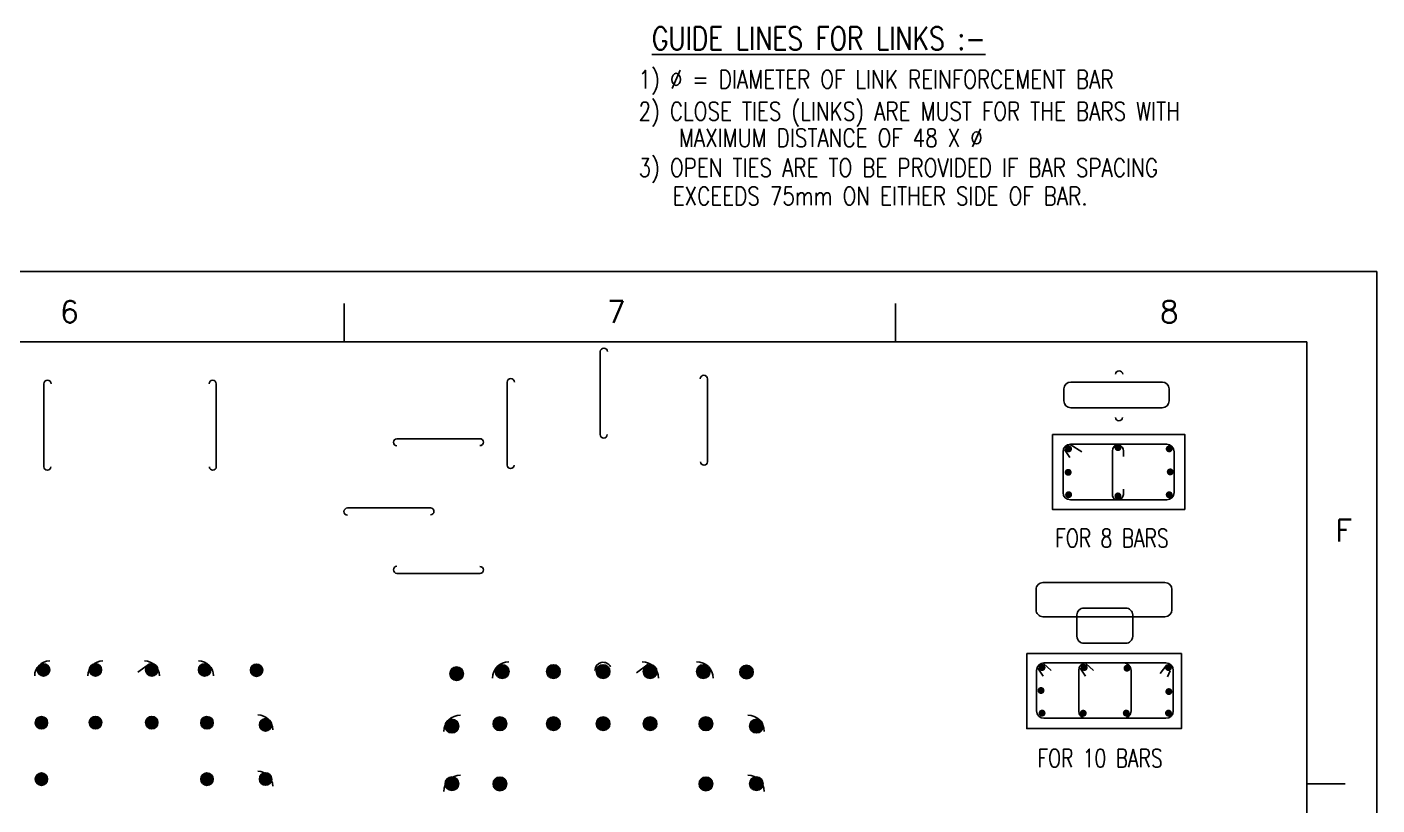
# Model space of a CAD drawing. Header units: inches. Extents: x -19163 to 40358, y -30294 to 16877.
# Drawn here: x 21852 to 40318, y 6231 to 16877 of the extents above; entities that cross this region are included whole.
import ezdxf

# ---------------------------------------------------------------- set-up
doc = ezdxf.new("R2010")
doc.units = ezdxf.units.IN
doc.header["$MEASUREMENT"] = 0
for name, color, linetype in [('FRAME', 6, 'Continuous'), ('LINE WORK', 4, 'Continuous'), ('REINF', 6, 'Continuous'), ('sheet', 1, 'Continuous'), ('STIRRUPS', 5, 'Continuous'), ('SUB TITLE', 3, 'Continuous'), ('TEXT', 4, 'Continuous')]:
    doc.layers.add(name, color=color, linetype=linetype)
doc.styles.add('ROMANS', font='romans.shx', dxfattribs={"width": 0.75, "height": 250})

msp = doc.modelspace()

# ---------------------------------------------------------------- hatches: boundary and pattern name
at = {"layer": 'REINF'}
h = msp.add_hatch(dxfattribs=at)
h.set_pattern_fill('ANSI31', color=256, scale=19.43229750000001, style=0)
h.set_pattern_definition([(44.99999999524189, (-711819.1974976578, 7551.037191143468), (-1.71758866717937, 1.717588667019299), [])])
h.paths.add_polyline_path([(22162.14864828551, 8080.50080361997, 1.000000000000004), (21992.88163528339, 8080.50080361997, 1.000000000000004)])
h = msp.add_hatch(dxfattribs=at)
h.set_pattern_fill('ANSI31', color=256, scale=19.43229750000001, style=0)
h.set_pattern_definition([(44.99999999528904, (-711108.2941537816, 7551.037191143468), (-1.71758866717937, 1.7175886670193), [])])
h.paths.add_polyline_path([(22873.05199216228, 8080.50080361997, 1.000000000000004), (22703.78497916016, 8080.50080361997, 1.000000000000004)])
h = msp.add_hatch(dxfattribs=at)
h.set_pattern_fill('ANSI31', color=256, scale=19.43229750000001, style=0)
h.set_pattern_definition([(44.99999999557794, (-710338.7690436303, 7551.037191143468), (-1.717588667179371, 1.717588667019299), [])])
h.paths.add_polyline_path([(23642.5771023138, 8080.50080361997, 1.000000000000004), (23473.31008931168, 8080.50080361997, 1.000000000000004)])
h = msp.add_hatch(dxfattribs=at)
h.set_pattern_fill('ANSI31', color=256, scale=19.43229750000001, style=0)
h.set_pattern_definition([(44.99999999557794, (-709615.1200653431, 7551.037191143468), (-1.717588667179371, 1.717588667019299), [])])
h.paths.add_polyline_path([(24366.22608060078, 8080.50080361997, 1.000000000000004), (24196.95906759865, 8080.50080361997, 1.000000000000004)])
h = msp.add_hatch(dxfattribs=at)
h.set_pattern_fill('ANSI31', color=256, scale=19.43229750000001, style=0)
h.set_pattern_definition([(44.99999999512103, (-708904.6957620353, 7545.901055337094), (-1.71758866717937, 1.7175886670193), [])])
h.paths.add_polyline_path([(25076.65038390913, 8075.364667813637, 1.000000000000004), (24907.383370907, 8075.364667813637, 1.000000000000004)])
h = msp.add_hatch(dxfattribs=at)
h.set_pattern_fill('ANSI31', color=256, scale=21.37552725000001, style=0)
h.set_pattern_definition([(44.99999999528904, (-778934.6104841315, 7474.453967440213), (-1.889347533960972, 1.88934753373178), [])])
h.paths.add_polyline_path([(28444.87027640583, 8056.863941164437, 1.000000000000004), (28258.67656210351, 8056.863941164437, 1.000000000000004)])
h = msp.add_hatch(dxfattribs=at)
h.set_pattern_fill('ANSI31', color=256, scale=21.37552725000001, style=0)
h.set_pattern_definition([(44.99999999540992, (-778234.2353919132, 7474.453967440213), (-1.889347533960972, 1.88934753373178), [])])
h.paths.add_polyline_path([(29145.24536862444, 8056.863941164437, 1.000000000000004), (28959.05165432208, 8056.863941164437, 1.000000000000004)])
h = msp.add_hatch(dxfattribs=at)
h.set_pattern_fill('ANSI31', color=256, scale=21.37552725000001, style=0)
h.set_pattern_definition([(44.99999999524189, (-777554.0805081982, 7474.453967440213), (-1.889347533960972, 1.88934753373178), [])])
h.paths.add_polyline_path([(29825.40025233964, 8056.863941164437, 1.000000000000004), (29639.20653803728, 8056.863941164437, 1.000000000000004)])
h = msp.add_hatch(dxfattribs=at)
h.set_pattern_fill('ANSI31', color=256, scale=21.37552725000001, style=0)
h.set_pattern_definition([(44.99999999540992, (-776911.6493521462, 7474.453967440213), (-1.889347533960972, 1.88934753373178), [])])
h.paths.add_polyline_path([(30467.83140839169, 8056.863941164437, 1.000000000000004), (30281.63769408937, 8056.863941164437, 1.000000000000004)])
h = msp.add_hatch(dxfattribs=at)
h.set_pattern_fill('ANSI31', color=256, scale=21.37552725000001, style=0)
h.set_pattern_definition([(44.99999999557794, (-776183.650964402, 7474.453967440213), (-1.889347533960972, 1.88934753373178), [])])
h.paths.add_polyline_path([(31195.82979613585, 8056.863941164437, 1.000000000000004), (31009.63608183349, 8056.863941164437, 1.000000000000004)])
h = msp.add_hatch(dxfattribs=at)
h.set_pattern_fill('ANSI31', color=256, scale=21.37552725000001, style=0)
h.set_pattern_definition([(44.99999999512103, (-775592.6275982035, 7468.804218053237), (-1.889347533960972, 1.88934753373178), [])])
h.paths.add_polyline_path([(31786.85316233475, 8051.214191777416, 1.000000000000004), (31600.65944803243, 8051.214191777416, 1.000000000000004)])
h = msp.add_hatch(dxfattribs=at)
h.set_pattern_fill('ANSI31', color=256, scale=21.37552725000001, style=0)
h.set_pattern_definition([(44.99999999555951, (-779558.0068911238, 7445.437221630637), (-1.889347533960972, 1.88934753373178), [])])
h.paths.add_polyline_path([(27821.47386941345, 8027.847195354861, 1.000000000000004), (27635.28015511113, 8027.847195354861, 1.000000000000004)])
h = msp.add_hatch(dxfattribs=at)
h.set_pattern_fill('ANSI31', color=256, scale=19.43229750000001, style=0)
h.set_pattern_definition([(44.99999999528904, (-711847.3736376971, 6828.138725935849), (-1.71758866717937, 1.7175886670193), [])])
h.paths.add_polyline_path([(22133.97250824722, 7357.602338412397, 1.000000000000004), (21964.70549524509, 7357.602338412397, 1.000000000000004)])
h = msp.add_hatch(dxfattribs=at)
h.set_pattern_fill('ANSI31', color=256, scale=19.43229750000001, style=0)
h.set_pattern_definition([(44.99999999557794, (-711108.2183261438, 6828.605647372632), (-1.717588667179371, 1.717588667019299), [])])
h.paths.add_polyline_path([(22873.12781980029, 7358.06925984918, 1.000000000000004), (22703.86080679817, 7358.06925984918, 1.000000000000004)])
h = msp.add_hatch(dxfattribs=at)
h.set_pattern_fill('ANSI31', color=256, scale=19.43229750000001, style=0)
h.set_pattern_definition([(44.99999999524189, (-710338.6734328666, 6828.605647372632), (-1.71758866717937, 1.717588667019299), [])])
h.paths.add_polyline_path([(23642.67271307725, 7358.06925984918, 1.000000000000004), (23473.40570007512, 7358.06925984918, 1.000000000000004)])
h = msp.add_hatch(dxfattribs=at)
h.set_pattern_fill('ANSI31', color=256, scale=19.43229750000001, style=0)
h.set_pattern_definition([(44.99999999524189, (-709583.2319015925, 6828.138725935849), (-1.71758866717937, 1.717588667019299), [])])
h.paths.add_polyline_path([(24398.11424435141, 7357.602338412397, 1.000000000000004), (24228.84723134929, 7357.602338412397, 1.000000000000004)])
h = msp.add_hatch(dxfattribs=at)
h.set_pattern_fill('ANSI31', color=256, scale=19.43229750000001, style=0)
h.set_pattern_definition([(44.99999999528904, (-708782.044278043, 6798.722675407788), (-1.71758866717937, 1.7175886670193), [])])
h.paths.add_polyline_path([(25199.30186790105, 7328.18628788429, 1.000000000000004), (25030.03485489892, 7328.18628788429, 1.000000000000004)])
h = msp.add_hatch(dxfattribs=at)
h.set_pattern_fill('ANSI31', color=256, scale=21.37552725000001, style=0)
h.set_pattern_definition([(44.99999999540992, (-779622.2824827961, 6728.526586176778), (-1.889347533960972, 1.88934753373178), [])])
h.paths.add_polyline_path([(27757.19827774181, 7310.936559901046, 1.000000000000004), (27571.0045634395, 7310.936559901046, 1.000000000000004)])
h = msp.add_hatch(dxfattribs=at)
h.set_pattern_fill('ANSI31', color=256, scale=21.37552725000001, style=0)
h.set_pattern_definition([(44.999999995271, (-778965.604238175, 6760.884241757606), (-1.889347533960972, 1.88934753373178), [])])
h.paths.add_polyline_path([(28413.8765223637, 7343.294215481882, 1.000000000000004), (28227.68280806129, 7343.294215481882, 1.000000000000004)])
h = msp.add_hatch(dxfattribs=at)
h.set_pattern_fill('ANSI31', color=256, scale=21.37552725000001, style=0)
h.set_pattern_definition([(44.99999999540992, (-778234.1519815117, 6761.397855338118), (-1.889347533960972, 1.88934753373178), [])])
h.paths.add_polyline_path([(29145.32877902628, 7343.807829062388, 1.000000000000004), (28959.13506472392, 7343.807829062388, 1.000000000000004)])
h = msp.add_hatch(dxfattribs=at)
h.set_pattern_fill('ANSI31', color=256, scale=21.37552725000001, style=0)
h.set_pattern_definition([(44.99999999540992, (-777553.9970977968, 6761.397855338118), (-1.889347533960972, 1.88934753373178), [])])
h.paths.add_polyline_path([(29825.48366274148, 7343.807829062388, 1.000000000000004), (29639.28994843912, 7343.807829062388, 1.000000000000004)])
h = msp.add_hatch(dxfattribs=at)
h.set_pattern_fill('ANSI31', color=256, scale=21.37552725000001, style=0)
h.set_pattern_definition([(44.99999999524189, (-776911.5441803059, 6761.397855338118), (-1.889347533960972, 1.88934753373178), [])])
h.paths.add_polyline_path([(30467.93658023156, 7343.807829062388, 1.000000000000004), (30281.74286592919, 7343.807829062388, 1.000000000000004)])
h = msp.add_hatch(dxfattribs=at)
h.set_pattern_fill('ANSI31', color=256, scale=21.37552725000001, style=0)
h.set_pattern_definition([(44.99999999528942, (-776148.5739842762, 6760.884241757606), (-1.889347533960972, 1.88934753373178), [])])
h.paths.add_polyline_path([(31230.90677626158, 7343.294215481882, 1.000000000000004), (31044.71306195922, 7343.294215481882, 1.000000000000004)])
h = msp.add_hatch(dxfattribs=at)
h.set_pattern_fill('ANSI31', color=256, scale=21.37552725000001, style=0)
h.set_pattern_definition([(44.99999999516819, (-775457.7109658123, 6728.526586176778), (-1.889347533960972, 1.88934753373178), [])])
h.paths.add_polyline_path([(31921.76979472586, 7310.936559901046, 1.000000000000004), (31735.57608042354, 7310.936559901046, 1.000000000000004)])
h = msp.add_hatch(dxfattribs=at)
h.set_pattern_fill('ANSI31', color=256, scale=19.43229750000001, style=0)
h.set_pattern_definition([(44.99999999512103, (-711847.3736376971, 6055.514485781964), (-1.71758866717937, 1.7175886670193), [])])
h.paths.add_polyline_path([(22133.97250824722, 6584.978098258415, 1.000000000000004), (21964.70549524509, 6584.978098258415, 1.000000000000004)])
h = msp.add_hatch(dxfattribs=at)
h.set_pattern_fill('ANSI31', color=256, scale=19.43229750000001, style=0)
h.set_pattern_definition([(44.99999999524189, (-709583.2319015925, 6055.514485781964), (-1.71758866717937, 1.717588667019299), [])])
h.paths.add_polyline_path([(24398.11424435141, 6584.978098258415, 1.000000000000004), (24228.84723134929, 6584.978098258415, 1.000000000000004)])
h = msp.add_hatch(dxfattribs=at)
h.set_pattern_fill('ANSI31', color=256, scale=19.43229750000001, style=0)
h.set_pattern_definition([(44.99999999540992, (-708782.044278043, 6057.755708679332), (-1.71758866717937, 1.7175886670193), [])])
h.paths.add_polyline_path([(25199.30186790105, 6587.219321155789, 1.000000000000004), (25030.03485489892, 6587.219321155789, 1.000000000000004)])
h = msp.add_hatch(dxfattribs=at)
h.set_pattern_fill('ANSI31', color=256, scale=21.37552725000001, style=0)
h.set_pattern_definition([(44.99999999539186, (-779622.2824827961, 5940.669118124117), (-1.889347533960972, 1.88934753373178), [])])
h.paths.add_polyline_path([(27757.19827774181, 6523.079091848303, 1.000000000000004), (27571.0045634395, 6523.079091848303, 1.000000000000004)])
h = msp.add_hatch(dxfattribs=at)
h.set_pattern_fill('ANSI31', color=256, scale=21.37552725000001, style=0)
h.set_pattern_definition([(44.99999999527063, (-778965.604238175, 5938.203772936977), (-1.889347533960972, 1.88934753373178), [])])
h.paths.add_polyline_path([(28413.8765223637, 6520.613746661201, 1.000000000000004), (28227.68280806129, 6520.613746661201, 1.000000000000004)])
h = msp.add_hatch(dxfattribs=at)
h.set_pattern_fill('ANSI31', color=256, scale=21.37552725000001, style=0)
h.set_pattern_definition([(44.99999999528904, (-776148.5739842762, 5938.203772936977), (-1.889347533960972, 1.88934753373178), [])])
h.paths.add_polyline_path([(31230.90677626158, 6520.613746661201, 1.000000000000004), (31044.71306195922, 6520.613746661201, 1.000000000000004)])
h = msp.add_hatch(dxfattribs=at)
h.set_pattern_fill('ANSI31', color=256, scale=21.37552725000001, style=0)
h.set_pattern_definition([(44.99999999528942, (-775457.7109658123, 5940.669118124117), (-1.889347533960972, 1.88934753373178), [])])
h.paths.add_polyline_path([(31921.76979472586, 6523.079091848303, 1.000000000000004), (31735.57608042354, 6523.079091848303, 1.000000000000004)])

# ---------------------------------------------------------------- linework, layer by layer
at = {"layer": 'FRAME'}
for points in [[(40317.96768969687, 13528.99413790785), (40317.96768969687, -30253.74110747651), (-19082.03231030322, -30253.74110747651), (-19082.03231030322, 13528.99413790785)], [(-17162.03231030314, 12568.24324137094), (39357.96768969683, 12568.24324137094), (39357.96768969683, -29293.74110747652), (-17162.03231030314, -29293.74110747652)]]:
    msp.add_lwpolyline(points, close=True, dxfattribs=at)
at = {"layer": 'LINE WORK'}
for points in [[(35877.76638698581, 11302.76416673525), (37688.28640651712, 11302.76416673525), (37688.28640651712, 10275.630832412), (35877.76638698581, 10275.630832412)], [(35527.14570721457, 8302.826514086353), (37643.18638228744, 8302.826514086353), (37643.18638228744, 7276.258847122898), (35527.14570721457, 7276.258847122898)]]:
    msp.add_lwpolyline(points, close=True, dxfattribs=at)
at = {"layer": 'REINF', "const_width": 47.5}
for points in [[(36123.16890033142, 11104.65032906733, -1), (36075.66890033142, 11104.65032906733, -1)], [(36798.33552237526, 11121.28460050623, -1), (36750.83552237527, 11121.28460050623, -1)], [(37499.73469253762, 11104.65032906733, -1), (37452.23469253758, 11104.65032906733, -1)], [(36117.51111041397, 10783.44075932902, -1), (36070.01111041398, 10783.44075932902, -1)], [(37513.87916733122, 10789.09854924647, -1), (37466.37916733123, 10789.09854924647, -1)], [(36123.16890033142, 10476.82196681905, -1), (36075.66890033142, 10476.82196681905, -1)], [(36798.33574550396, 10460.45654244291, 1), (36750.83574550392, 10460.45654244291, 1)], [(37499.73469253762, 10476.82196681905, -1), (37452.23469253758, 10476.82196681905, -1)], [(35760.42659412012, 8112.351755945082, -1), (35712.92659412013, 8112.351755945082, -1)], [(36337.52116569879, 8112.351755945082, -1), (36290.02116569875, 8112.351755945082, -1)], [(36921.81377850295, 8102.949811912248, -1), (36874.31377850296, 8102.949811912248, -1)], [(37489.38745441772, 8112.351755945082, -1), (37441.88745441772, 8112.351755945082, -1)], [(35746.07197672869, 7797.986907921603, -1), (35698.57197672871, 7797.986907921603, -1)], [(37494.32906121699, 7783.44522751915, -1), (37446.82906121696, 7783.44522751915, -1)], [(35760.42659412012, 7488.765561364852, -1), (35712.92659412013, 7488.765561364852, -1)], [(36323.37669090518, 7487.330334513325, -1), (36275.87669090519, 7487.330334513325, -1)], [(36912.29288283905, 7488.765561364852, -1), (36864.79288283906, 7488.765561364852, -1)], [(37489.38745441772, 7488.765561364852, -1), (37441.88745441772, 7488.765561364852, -1)]]:
    msp.add_lwpolyline(points, format="xyb", close=True, dxfattribs=at)
at = {"layer": 'REINF'}
for centre, radius in [((22077.51514178374, 8080.50080361997), 84.63350650108623), ((22788.41848566052, 8080.50080361997), 84.63350650099528), ((23557.94359581199, 8080.50080361997), 84.63350650104258), ((24281.59257409892, 8080.50080361997), 84.63350650108623), ((24992.01687740736, 8075.364667813637), 84.63350650099528), ((28351.77341925381, 8056.863941164437), 93.09685715115847), ((29052.14851147242, 8056.863941164437), 93.09685715120577), ((29732.30339518767, 8056.863941164437), 93.09685715120213), ((30374.73455123966, 8056.863941164437), 93.09685715120577), ((31102.73293898383, 8056.863941164437), 93.09685715120213), ((31693.75630518282, 8051.214191777416), 93.09685715115847), ((27728.37701226152, 8027.847195354861), 93.09685715115847), ((22049.3390017454, 7357.602338412397), 84.63350650108623), ((22788.49431329853, 7358.06925984918), 84.63350650103894), ((23558.03920657548, 7358.06925984918), 84.63350650104258), ((24313.48073784955, 7357.602338412397), 84.63350650112989), ((25114.66836139924, 7328.18628788429), 84.63350650103894), ((27664.10142058979, 7310.936559901046), 93.09685715115847), ((28320.77966521168, 7343.294215481882), 93.09685715115847), ((29052.23192187426, 7343.807829062388), 93.09685715120577), ((29732.38680558951, 7343.807829062388), 93.09685715120213), ((30374.83972307953, 7343.807829062388), 93.09685715115847), ((31137.80991910956, 7343.294215481882), 93.09685715120213), ((31828.67293757388, 7310.936559901046), 93.09685715115847), ((22049.3390017454, 6584.978098258415), 84.63350650108623), ((24313.48073784955, 6584.978098258415), 84.63350650112989), ((25114.66836139924, 6587.219321155789), 84.63350650103894), ((27664.10142058979, 6523.079091848303), 93.09685715115847), ((28320.77966521168, 6520.613746661201), 93.09685715115847), ((31137.80991910956, 6520.613746661201), 93.09685715120213), ((31828.67293757388, 6523.079091848303), 93.09685715115847)]:
    msp.add_circle(centre, radius, dxfattribs=at)
at = {"layer": 'sheet', "color": 2}
for p, q in [((26187.96768969686, 12568.24324137094), (26187.96768969686, 13091.82722574594)), ((26187.96768969686, 12568.24324137094), (26187.96768969686, 13091.82722574594)), ((33732.96768969692, 12568.24324137094), (33732.96768969692, 13091.82722574594)), ((33732.96768969692, 12568.24324137094), (33732.96768969692, 13091.82722574594)), ((39357.96768969692, 6520.660804574453), (39881.55167407192, 6520.660804574453)), ((39357.96768969692, 6520.660804574453), (39881.55167407192, 6520.660804574453))]:
    msp.add_line(p, q, dxfattribs=at)
at = {"layer": 'STIRRUPS'}
for p, q in [((29693.35272916504, 11295.65034149688), (29693.35272916504, 12435.14693620424)), ((28419.2770446771, 10878.47511737252), (28419.2770446771, 12017.97171207988)), ((31160.75962087114, 10923.57514160218), (31160.75962087114, 12063.07173630955)), ((22082.72364040966, 10855.92510525768), (22082.72364040966, 11995.42169996504)), ((24440.85601065152, 10855.92510525768), (24440.85601065152, 11995.42169996504)), ((28051.12712285048, 11243.20058927789), (26911.63052814307, 11243.20058927789)), ((36042.69094554941, 11096.05022390467), (36115.99892265256, 10986.3783269335)), ((36119.20951272739, 11162.05541497317), (36280.84774582269, 11064.74788882467)), ((37441.35012920354, 11166.87383538335), (36124.70266429939, 11166.87383538335)), ((36023.79995433846, 10507.35080613956), (36023.79995433846, 11065.97112542237)), ((36698.04491912694, 10464.69803569768), (36698.04469599829, 11072.35670959801)), ((36848.60524114754, 11072.35670959801), (36848.60524114754, 10999.16118186749)), ((37542.25283916447, 10507.35080613956), (37542.25283916447, 11065.97112542237)), ((36848.6054642762, 10477.90632247108), (36848.6054642762, 10551.10185020164)), ((37441.35012920354, 10406.45099534856), (36124.70266429939, 10406.45099534856)), ((27374.62675940554, 10296.10008045499), (26235.13016469818, 10296.10008045499)), ((28051.12712285048, 9401.213244058106), (26911.63052814307, 9401.213244058106)), ((23525.34756795593, 8164.674715899781), (23366.08363156168, 8047.317695636747)), ((30349.24864718303, 8156.853387286782), (30189.98471078879, 8039.496367023748)), ((35756.46720651614, 8169.756841850921), (35862.33358704214, 8072.44931570246)), ((36853.90831950497, 8174.575262261095), (35761.96035808809, 8174.575262261095)), ((36333.56177809481, 8169.756841850921), (36439.42815862085, 8072.44931570246)), ((37431.00289108363, 8174.575262261095), (36339.05492966676, 8174.575262261095)), ((37442.43450913853, 8148.147859649788), (37351.90987045947, 8032.163166342315)), ((35661.05764812717, 7519.294400685357), (35661.05764812717, 8073.672552300167)), ((35679.94863933812, 8103.751650782414), (35753.25661644131, 7994.079753811292)), ((36238.15221970583, 7519.294400685357), (36238.15221970583, 8073.672552300167)), ((36257.04321091673, 8103.751650782414), (36330.35118801997, 7994.079753811292)), ((36954.8110294659, 7519.294400685357), (36954.8110294659, 8073.672552300167)), ((37490.52572343674, 8068.938800805671), (37453.75008897338, 7986.900847002852)), ((37531.90560104461, 7519.294400685357), (37531.90560104461, 8073.672552300167)), ((36853.90831950497, 7418.394589894314), (35761.96035808809, 7418.394589894314)), ((37431.00289108363, 7418.394589894314), (36339.05492966676, 7418.394589894314))]:
    msp.add_line(p, q, dxfattribs=at)
for points in [[(36035.78038270587, 11924.03304439592), (36035.78038270587, 11760.99718505781, 0.414213562373095), (36130.78038270585, 11665.99718505783), (37380.48899194844, 11665.99718505783, 0.414213562373095), (37475.48899194842, 11760.99718505781), (37475.48899194842, 11924.03304439592, 0.414213562373095), (37380.48899194844, 12019.0330443959), (36130.78038270585, 12019.0330443959, 0.414213562373095)], [(35653.62352261616, 9179.395890319545), (35653.62352261616, 8903.067839579278, 0.414213562373095), (35748.62352261614, 8808.067839579251), (37417.78058694315, 8808.067839579251, 0.414213562373095), (37512.78058694313, 8903.067839579278), (37512.78058694313, 9179.395890319545, 0.414213562373095), (37417.78058694315, 9274.395890319527), (35748.62352261614, 9274.395890319527, 0.414213562373095)], [(36213.53921578441, 8831.4502640356), (36213.53921578441, 8539.673278104117, 0.414213562373095), (36308.53921578439, 8444.673278104136), (36881.2097490227, 8444.673278104136, 0.414213562373095), (36976.20974902268, 8539.673278104117), (36976.20974902268, 8831.4502640356, 0.414213562373095), (36881.2097490227, 8926.450264035628), (36308.53921578439, 8926.450264035628, 0.414213562373095)]]:
    msp.add_lwpolyline(points, format="xyb", close=True, dxfattribs=at)
for centre, radius, start, end in [((29743.02858891568, 12432.94822777609), 49.71632358967494, 3.112229061755242, 177.7008045577107), ((22132.39950016021, 11993.22299153688), 49.71632358971853, 3.112229061752511, 177.7008045577014), ((24391.18015090092, 11993.22299153688), 49.7163235896852, 2.299195442292257, 176.8877709382477), ((28468.9529044277, 12015.77300365172), 49.71632358967494, 3.112229061755242, 177.7008045577107), ((31111.0837611205, 12060.87302788139), 49.71632358972882, 2.299195442290239, 176.8877709382456), ((36790.74455635012, 12122.25816598822), 49.71632358971853, 3.112229061752511, 177.7008045577014), ((36788.28019038454, 11535.66280357965), 47.36941295868746, 180, 0), ((29740.56422295006, 11299.51507158286), 47.36941295868746, 180, 0), ((26913.82923657128, 11193.5247295273), 49.71632358968338, 92.29919544229234, 266.8877709382419), ((28047.2623927645, 11195.98909549288), 47.36941295870929, 270, 90), ((36124.70266429939, 11065.97112542237), 100.9019907328147, 90, 180), ((36788.09966390862, 11076.84969356243), 90.16697926755506, 93.22546443722366, 182.8562082493617), ((36747.70325041479, 11072.35670959801), 100.9019907327456, 0, 69.5081690558248), ((37441.35012920354, 11065.97112542237), 100.9019907328329, 0, 90), ((31113.54812708612, 10927.43987168816), 47.36941295873112, 180, 0), ((22129.93513419468, 10859.78983534366), 47.36941295873476, 180, 0), ((24393.6445168665, 10859.78983534366), 47.36941295868746, 180, 0), ((28466.48853846212, 10882.3398474585), 47.36941295873112, 180, 0), ((36124.70266429939, 10507.35080613956), 100.9019907328329, 180, 270), ((36769.05227864188, 10477.40288216752), 71.00914418174456, 179.5937812429887, 281.3496535905355), ((36775.63599671587, 10480.42010002584), 73.01275418467085, 275.8096160584018, 358.0269568509098), ((37441.35012920354, 10507.35080613956), 100.9019907327911, 270, 0), ((26237.32887312634, 10246.42422070439), 49.71632358968338, 92.29919544229234, 266.8877709382419), ((27370.76202931956, 10248.88858666997), 47.36941295870929, 270, 90), ((26913.82923657128, 9450.889103808702), 49.71632358970063, 93.11222906179772, 267.7008045577469), ((28047.2623927645, 9448.424737843123), 47.36941295870929, 270, 90), ((22162.0217026725, 7996.742300652039), 205.4051999999492, 90, 180), ((22891.16621861679, 7996.742300652039), 205.4051999999492, 90, 180), ((23457.83270690557, 7996.742300652039), 205.4051999999065, 0, 90), ((24198.93041163653, 7996.742300652039), 205.4051999999065, 0, 90), ((28444.73063623148, 7964.729587899746), 225.945719999936, 90, 180), ((29733.38018144012, 8070.153594875564), 113.9999999999921, 26.81837190308373, 180.0000000000079), ((30264.61257344266, 7964.729587899746), 225.9457199998542, 0, 90), ((31011.80456027517, 7964.729587899746), 225.9457199999815, 0, 90), ((35761.96035808809, 8073.672552300167), 100.9019907328138, 90, 180), ((36339.05492966676, 8073.672552300167), 100.9019907328138, 90, 180), ((36853.90831950497, 8073.672552300167), 100.9019907327893, 0, 90), ((37431.00289108363, 8073.672552300167), 100.9019907327893, 0, 90), ((25007.397399653, 7259.280109214314), 205.4051999999028, 0, 90), ((27781.0903196524, 7235.139763364004), 225.945719999936, 90, 180), ((31710.67487965304, 7235.139763364004), 225.9457199999342, 0, 90), ((35761.96035808809, 7519.294400685357), 100.9019907328329, 180, 270), ((36339.05492966676, 7519.294400685357), 100.9019907327893, 180, 270), ((36853.90831950497, 7519.294400685357), 100.9019907328138, 270, 0), ((37431.00289108363, 7519.294400685357), 100.9019907328138, 270, 0), ((25007.397399653, 6489.026954482569), 205.4051999999028, 0, 90), ((27781.0903196524, 6415.06748850772), 225.9457199998906, 90, 180), ((31710.67487965304, 6415.06748850772), 225.9457199999342, 0, 90)]:
    msp.add_arc(centre, radius, start, end, dxfattribs=at)

# ---------------------------------------------------------------- texts
at = {"layer": 'sheet', "linetype": 'Continuous', "style": 'ROMANS'}
for s, p in [('6', (22303.36413645408, 12830.91674532972)), ('7', (29785.17061652863, 12830.91674532972)), ('8', (37347.92394479771, 12830.91674532972)), ('F', (39747.0242247561, 9838.979846758064))]:
    msp.add_text(s, height=300, dxfattribs=at).set_placement(p)
at = {"layer": 'SUB TITLE', "style": 'ROMANS', "width": 0.8}
msp.add_text('%%uGUIDE LINES FOR LINKS :-', height=312.5000000000227, dxfattribs=at).set_placement((30399.62271290345, 16564.3157987665))
at = {"layer": 'TEXT', "style": 'ROMANS'}
for s, width, p in [('1) %%C = DIAMETER OF LINK REINFORCEMENT BAR', 0.8, (30217.15631235259, 16035.28198086062)), ('2) CLOSE TIES (LINKS) ARE MUST FOR THE BARS WITH ', 0.8, (30217.15631235259, 15599.1247497259)), ('MAXIMUM DISTANCE OF 48 X %%C', 0.8, (30769.17494442871, 15235.13405723913)), ('3) OPEN TIES ARE TO BE PROVIDED IF BAR SPACING', 0.8, (30217.15631235259, 14826.08061927673)), (' EXCEEDS 75mm ON EITHER SIDE OF BAR.', 0.8, (30547.24492317576, 14439.99464513742)), ('FOR 8 BARS', 0.75, (35917.69375514989, 9758.84891404973)), ('FOR 10 BARS', 0.75, (35674.57108380993, 6747.595681565935))]:
    msp.add_text(s, height=250, dxfattribs=dict(at, width=width)).set_placement(p)

doc.saveas('drawing.dxf')
